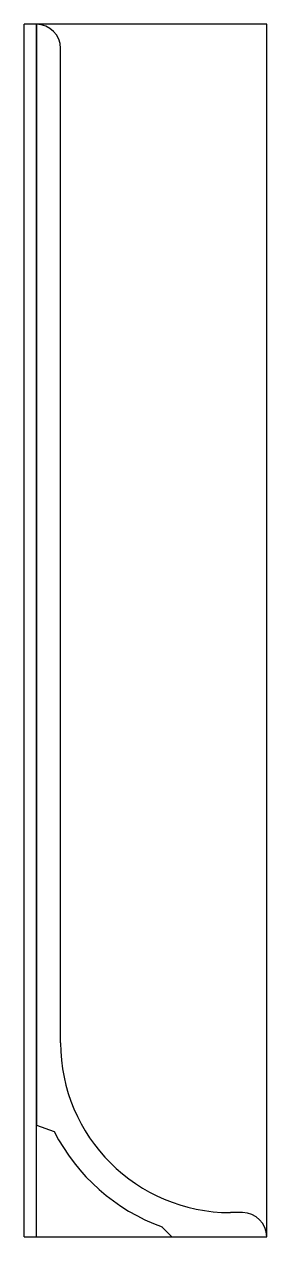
# Model space of a CAD drawing. Extents: x 0 to 20, y 0 to 100.
import ezdxf

# ---------------------------------------------------------------- set-up
doc = ezdxf.new("R2010")
doc.units = 0
doc.layers.get('0').update_dxf_attribs({"linetype": 'CONTINUOUS'})

msp = doc.modelspace()

# ---------------------------------------------------------------- linework, layer by layer
at = {"linetype": 'CONTINUOUS'}
for p, q in [((20, 100), (0, 100)), ((0, 0), (0, 100)), ((1, 0), (1, 100)), ((1, 100), (1, 9.21)), ((20, 0), (20, 100)), ((3, 15.99), (3, 98)), ((1, 9.21), (2.47, 8.68)), ((18, 1.99), (17, 1.99)), ((0, 0), (20, 0)), ((11.36, 0.81), (12.18, 0)), ((12.18, 0), (20, 0))]:
    msp.add_line(p, q, dxfattribs=at)
for centre, radius, start, end in [((1, 98), 2, 0, 90), ((17, 15.99), 14, 180, 270), ((16.91, 16.03), 16.2, 206.9857, 249.9796), ((18, -0.01), 2, 0.2865, 90.0007)]:
    msp.add_arc(centre, radius, start, end, dxfattribs=at)

doc.saveas('drawing.dxf')
